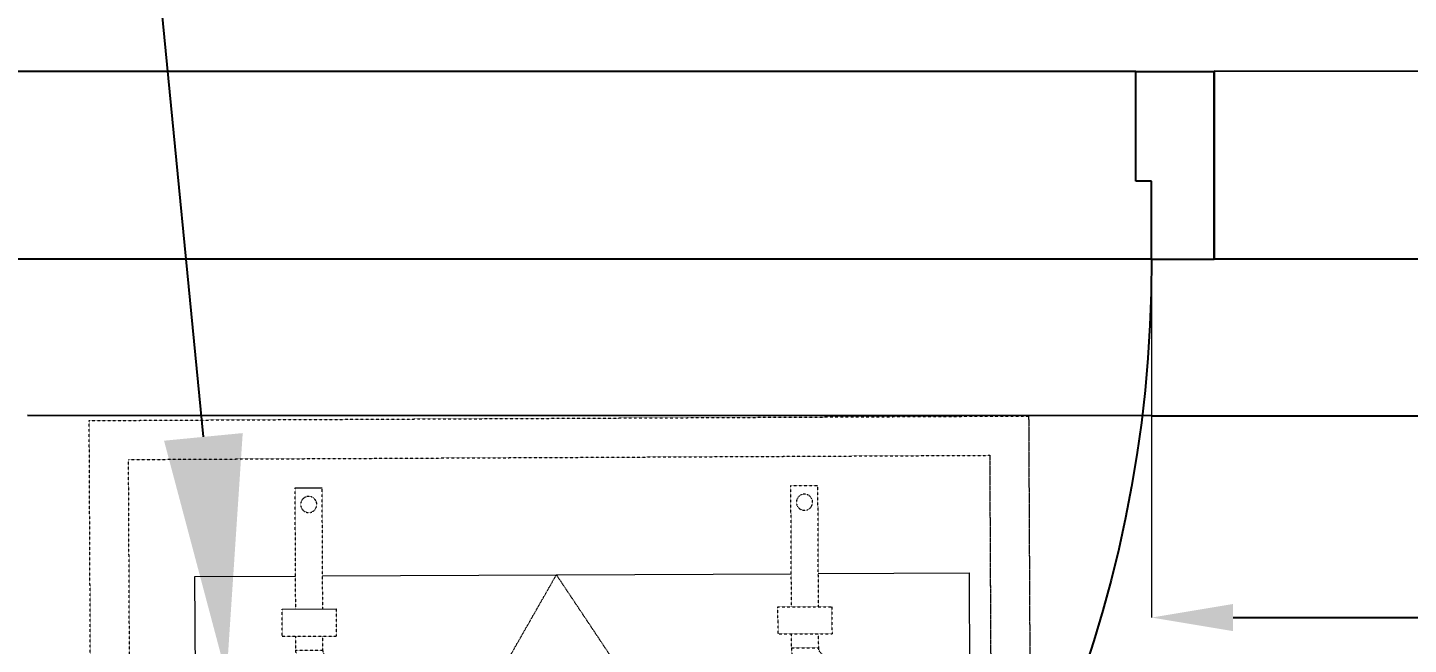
# Model space of a CAD drawing. Extents: x -678889171 to 586587, y -792238163 to 335485.
# Drawn here: x 86331 to 87213, y 43916 to 44310 of the extents above; entities that cross this region are included whole.
import ezdxf
from ezdxf import colors
from ezdxf.entities.mleader import LeaderData, LeaderLine
from ezdxf.math import Vec2, Vec3

# ---------------------------------------------------------------- set-up
doc = ezdxf.new("R2010")
doc.units = 0
doc.header["$MEASUREMENT"] = 0
doc.linetypes.add('HIDDEN', pattern=[0.375, 0.25, -0.125])
doc.linetypes.add('XR-Typ26$0$XR-A-TYP-2-3-4-5-6-7-8-9-10$0$XR-A-TYP-2-3-4-6-7-8-9-10$0$HIDDEN', pattern=[0.375, 0.25, -0.125])
doc.layers.get('0').update_dxf_attribs({"color": 8})
doc.layers.get('Defpoints').update_dxf_attribs({"color": 252})
for name, color, linetype in [('1', 8, 'Continuous'), ('E-POW-WIR-NO', 4, 'Continuous'), ('E-TEXT', 3, 'Continuous'), ('XR-Typ26$0$A-WALL', 252, 'Continuous'), ('XR-Typ26$0$XR-A-TYP-2-3-4-5-6-7-8-9-10$0$A-WALL', 252, 'Continuous'), ('XR-Typ26$0$XR-A-TYP-2-3-4-5-6-7-8-9-10$0$XR-A-TYP-2-3-4-6-7-8-9-10$0$A-DOOR', 252, 'Continuous'), ('XR-Typ26$0$XR-A-TYP-2-3-4-5-6-7-8-9-10$0$XR-A-TYP-2-3-4-6-7-8-9-10$0$A-FLOR-OVHD', 252, 'XR-Typ26$0$XR-A-TYP-2-3-4-5-6-7-8-9-10$0$XR-A-TYP-2-3-4-6-7-8-9-10$0$HIDDEN')]:
    doc.layers.add(name, color=color, linetype=linetype)
for name, color, linetype, lineweight in [('14- SAD FLEX', 30, 'Continuous', 0), ('2-MH TEXT', 2, 'Continuous', 0), ('Air Outlets', 8, 'Continuous', 0), ('LATS_EQ_IDU', 7, 'Continuous', 0)]:
    doc.layers.add(name, color=color, linetype=linetype, lineweight=lineweight)
doc.styles.add('ROMANS', font='romans.shx')
doc.styles.get("Standard").update_dxf_attribs({"font": 'arial.ttf'})
doc.styles.add('Work$0$E-M.MODUL', font='romans.shx', dxfattribs={"width": 0.8})
doc.dimstyles.new('Work$0$S-DIM', dxfattribs={"dimscale": 500, "dimtxt": 0.2065, "dimasz": 0.104, "dimexe": 0, "dimexo": 0, "dimgap": 0, "dimtad": 0, "dimdec": 0, "dimzin": 0, "dimdsep": 46, "dimtxsty": 'Work$0$E-M.MODUL', "dimcen": 0.25, "dimclrd": 5, "dimclre": 5, "dimclrt": 1, "dimadec": 0, "dimazin": 0, "dimtfac": 1, "dimtdec": 0, "dimtofl": 0, "dimtmove": 0, "dimatfit": 3, "dimfxl": 1, "dimtolj": 1, "dimtzin": 0, "dimlwe": 13, "dimarcsym": 0})

# ---------------------------------------------------------------- blocks, each defined once
blk = doc.blocks.new('*D2945')
at = {"layer": '1', "color": 5, "lineweight": 13, "transparency": 16777216}
for p, q in [((87049.42412378473, 44162.26676311009), (87049.42412378473, 43932.66777697059)), ((88937.67755511575, 44162.26676311009), (88937.67755511575, 43932.66777697059))]:
    blk.add_line(p, q, dxfattribs=at)
at = {"layer": '1', "color": 5, "lineweight": -2, "transparency": 16777216}
for p, q in [((87101.42412378473, 43932.66777697059), (87853.91750611691, 43932.66777697059)), ((88885.67755511575, 43932.66777697059), (88133.18417278357, 43932.66777697059))]:
    blk.add_line(p, q, dxfattribs=at)
at = {"layer": '1', "color": 5, "transparency": 16777216}
for points in [[(87101.42412378473, 43941.33444363725), (87101.42412378473, 43924.00111030392), (87049.42412378473, 43932.66777697059)], [(88885.67755511575, 43941.33444363725), (88885.67755511575, 43924.00111030392), (88937.67755511575, 43932.66777697059)]]:
    blk.add_solid(points, dxfattribs=at)
at = {"layer": 'Defpoints', "color": 0, "transparency": 16777216}
for p in [(87049.42412378473, 44162.26676311009, 1.343011599452259e-09), (88937.67755511575, 44162.26676311009), (87049.42412378473, 43932.66777697059)]:
    blk.add_point(p, dxfattribs=at)
at = {"layer": '1', "color": 1, "transparency": 16777216, "insert": (87993.55083945024, 43932.66777697059), "char_height": 103.25, "attachment_point": 5, "style": 'Work$0$E-M.MODUL'}
blk.add_mtext('\\A1;1850', dxfattribs=at)
blk = doc.blocks.new('*U2788')
at = {"layer": '14- SAD FLEX', "color": 0, "linetype": 'HIDDEN', "ltscale": 0.1}
for p, q in [((0, 0), (0, 600.0841646477638)), ((0, 600.0841646477638), (600.0833275471232, 600.0841646477638)), ((600.0833275471232, 600.0841646477638), (600.0833275471232, 0)), ((25.00347202917328, 25.00350676415837), (25.00347202917328, 575.0806578837801)), ((25.00347202917328, 575.0806578837801), (575.0798555178917, 575.0806578837801)), ((575.0798555178917, 575.0806578837801), (575.0798555178917, 25.00350676415837)), ((100.0188423113432, 497.9218231859413), (100.0188423113432, 533.0120474935538)), ((100.0188423113432, 533.0120474935538), (500.0396741981094, 302.1586737747857)), ((97.98124881769763, 393.322941068458), (97.98124901007395, 497.9218231859413)), ((102.0564357088879, 497.9218231859413), (97.98124901007395, 497.9218231859413)), ((102.0564357088879, 393.322941068458), (102.0564357088879, 497.9218231859413)), ((97.98124891385669, 493.8466304255562), (72.03182511980413, 493.8466304255562)), ((72.03182511980413, 493.8466304255562), (72.03182511980413, 397.3981338289013)), ((97.98124891385669, 397.3981338289013), (97.98124891385669, 493.8466308104835)), ((102.0564357088879, 397.3981338289013), (102.0564356126124, 493.8466308104835)), ((102.0564356126124, 493.8466296558181), (128.0058595028822, 493.8466304255562)), ((128.0058595028822, 493.8466304255562), (128.0058595028822, 397.3981338289013)), ((461.6640898614423, 477.3929597700044), (461.6640898614423, 442.9290411033871)), ((461.6640898614423, 477.3929597700044), (478.9342539886711, 477.3929597700044)), ((452.7255636615446, 468.7580280478433), (461.6640898614423, 468.7580280478433)), ((452.7255636615446, 468.758027662916), (452.7255635653273, 451.4878382303432)), ((478.9342539886711, 468.7580280478433), (556.4645261222031, 468.7580280478433)), ((452.7255635653273, 451.4878382303432), (461.6640898614423, 451.4878393849212)), ((478.9342539886711, 451.4878393849212), (556.4645261222031, 451.4878397698485)), ((430.4547047051601, 446.4871369545435), (430.4547047051601, 439.8211787930195)), ((447.7248693133588, 446.4871369545435), (430.4547047051601, 446.4871369545435)), ((447.7248693133588, 446.4871369545435), (447.7248693133588, 439.8211787930195)), ((478.9342539886711, 442.9290411033871), (461.6640898614423, 442.9290411033871)), ((447.7248693133588, 439.8211787930195), (430.4547047051601, 439.8211787930195)), ((72.03182511980413, 397.3981338289013), (97.98124891385669, 397.3981338289013)), ((128.0058595028822, 397.3981338289013), (102.0564358049887, 397.3981334439741)), ((102.0564356260584, 393.322941068458), (97.98124881769763, 393.322941068458)), ((100.0188423113723, 220.3619035364391), (100.0188423113432, 393.322941068458)), ((500.0396741981094, 302.1586737747857), (99.9999999999709, 38.3633893840306)), ((72.03182511980413, 119.8382137950393), (72.03182511980413, 216.2867103916942)), ((72.03182511980413, 216.2867103916942), (97.98124891385669, 216.2867103916942)), ((97.98124881769763, 220.3619035369775), (97.98124901007395, 115.763021034596)), ((102.0564357088879, 220.3619035369775), (102.0564357088879, 115.763021034596)), ((128.0058595028822, 216.2867103916942), (102.0564358049887, 216.2867103916942)), ((128.0058595028822, 119.8382137950393), (128.0058595028822, 216.2867103916942)), ((461.5999838921416, 160.7362504821358), (461.5999838921416, 126.2771174738446)), ((461.5999838921416, 160.7362504821358), (478.8677498850448, 160.7362504821358)), ((478.8677498850448, 160.7362504821358), (478.8677498850448, 126.2771174738446)), ((452.6626988956414, 152.1025174213428), (461.5999838921416, 152.1025174213428)), ((452.6626988956414, 152.1025170364737), (452.6626987994241, 134.8347261266172)), ((478.8677498850448, 152.1025174213428), (556.387256168091, 152.1025174213428)), ((556.387256168091, 152.1025178062118), (556.3872560718737, 134.8347272810788)), ((452.6626987994241, 134.8347261266172), (461.5999838921416, 134.8347268962098)), ((478.8677498850448, 134.8347268962098), (556.387256168091, 134.8347272810788)), ((430.3949324698478, 129.834718863116), (430.3949324698478, 123.1696863363468)), ((447.6626989437209, 129.834718863116), (430.3949324698478, 129.834718863116)), ((447.6626989437209, 129.834718863116), (447.6626989437209, 123.1696863363468)), ((478.8677498850448, 126.2771174738446), (461.5999838921416, 126.2771174738446)), ((97.98124910640763, 119.8382134101994), (72.03182511980413, 119.8382137950393)), ((100.0049543550995, 38.3633893840306), (100.0000006955233, 119.8382133802515)), ((102.0564356126124, 119.8382137950393), (128.0058595028822, 119.8382137950393)), ((447.6626989437209, 123.1696863363468), (430.3949324698478, 123.1696863363468)), ((574.9999999518623, 25.00003477823338), (25.00000004805042, 25.00003477821883)), ((575.0798555178917, 25.00350676415837), (25.00347202917328, 25.00350676415837)), ((600, 0), (0, 0)), ((600.0833275471232, 0), (0, 0))]:
    blk.add_line(p, q, dxfattribs=at)
at = {"layer": '14- SAD FLEX', "color": 0}
for p, q in [((100.0188423113432, 533.0120474935538), (500.0743940094253, 533.0120478784811)), ((500.0743940094253, 533.0120478784811), (500.0647303540609, 468.7580280478287)), ((478.9342539886711, 477.3929597700044), (478.9342539886711, 442.9290411033871)), ((556.4645261222031, 468.758028432625), (556.4645260259858, 451.4878397698485)), ((500.0621329577989, 451.4878394897823), (500.0171061007131, 152.1025174213719)), ((97.98124881769763, 220.3619035359297), (102.0564357088879, 220.3619035369775)), ((500.0145090651349, 134.8347270012455), (499.9999999999709, 38.36338899919065)), ((102.0564356126124, 115.763021034596), (97.98124891385669, 115.763021034596)), ((99.9999999999709, 38.3633893840306), (499.9999999999709, 38.36338899919065))]:
    blk.add_line(p, q, dxfattribs=at)
at = {"layer": '14- SAD FLEX', "color": 0, "linetype": 'HIDDEN', "ltscale": 0.1, "extrusion": (-1.42399754853411e-13, -1.034918396585503e-17, -1)}
for centre in [(87.04413031798322, 480.1361383043259), (87.04413031798322, 449.8769432400732), (87.04413031798322, 419.2365421492577), (87.04413031798322, 163.8079009805224), (87.04413031798322, 133.5487059163279)]:
    blk.add_ellipse(centre, major_axis=(-0.06903214442768882, 2.914282286183419), ratio=0.9999986121527408, start_param=-1.547113260106945, end_param=4.736072047072639, dxfattribs=at)
at = {"layer": '14- SAD FLEX', "color": 0, "extrusion": (-1.423996162431592e-13, -1.159286019481091e-17, -0.9999999999999999)}
for centre in [(112.9935543045867, 480.1361383043259), (112.9935543045867, 449.8769432400732)]:
    blk.add_ellipse(centre, major_axis=(-0.09644531499280751, 2.913503903163032), ratio=0.9999986437471204, start_param=-1.537705593972815, end_param=4.745479713206769, dxfattribs=at)
at = {"layer": '14- SAD FLEX', "color": 0, "linetype": 'HIDDEN', "ltscale": 0.1, "extrusion": (-1.424000002475513e-13, -7.243162160348683e-19, -1)}
blk.add_ellipse((452.7255636615446, 446.4871369545435), major_axis=(0.007611438425366701, 22.2708894077617), ratio=0.9999985958797056, start_param=4.712047214624809, end_param=6.282843540459943, dxfattribs=at)
at = {"layer": '14- SAD FLEX', "color": 0, "linetype": 'HIDDEN', "ltscale": 0.1, "extrusion": (-1.423997549143763e-13, 4.416304190340832e-18, -1)}
blk.add_ellipse((545.7596911294386, 460.1229339088459), major_axis=(0.2859749141306694, 5.153106055716046), ratio=0.9999985931171109, start_param=4.656950285228202, end_param=10.94013559240779, dxfattribs=at)
at = {"layer": '14- SAD FLEX', "color": 0, "linetype": 'HIDDEN', "ltscale": 0.1, "extrusion": (-1.423999764817295e-13, -2.73921528487805e-18, -1)}
blk.add_ellipse((452.7255636615446, 446.4871369545435), major_axis=(-0.04293327599886879, 5.000516972191451), ratio=0.9999986144440955, start_param=-1.562210782169351, end_param=0.008585568415928169, dxfattribs=at)
at = {"layer": '14- SAD FLEX', "color": 0, "linetype": 'HIDDEN', "ltscale": 0.1, "extrusion": (-1.423996162431592e-13, -1.159286019481091e-17, -0.9999999999999999)}
for centre in [(112.9935543045867, 419.2365421492577), (112.9935543045867, 194.4483020713087), (112.9935543045867, 163.8079009805224), (112.9935543045867, 133.5487059163279)]:
    blk.add_ellipse(centre, major_axis=(-0.09644531499280751, 2.913503903163032), ratio=0.9999986437471204, start_param=-1.537705593972815, end_param=4.745479713206769, dxfattribs=at)
at = {"layer": '14- SAD FLEX', "color": 0, "extrusion": (-1.42399754853411e-13, -1.034918396585503e-17, -1)}
blk.add_ellipse((87.04413031798322, 194.4483020713087), major_axis=(-0.06903214442768882, 2.914282286183419), ratio=0.9999986121527408, start_param=-1.547113260106945, end_param=4.736072047072639, dxfattribs=at)
at = {"layer": '14- SAD FLEX', "color": 0, "linetype": 'HIDDEN', "ltscale": 0.1, "extrusion": (-1.424000002498914e-13, -7.311757154057209e-19, -1)}
blk.add_ellipse((452.6626988956414, 129.834718863116), major_axis=(0.0076103815013283, 22.26779687294046), ratio=0.9999985958797054, start_param=4.712047214624809, end_param=6.282843540459943, dxfattribs=at)
at = {"layer": '14- SAD FLEX', "color": 0, "linetype": 'HIDDEN', "ltscale": 0.1, "extrusion": (-1.423998156000341e-13, 3.322782993294559e-18, -1)}
blk.add_ellipse((545.6839076482865, 143.4686223511671), major_axis=(0.2859352036654175, 5.15239049561321), ratio=0.999998593117111, start_param=4.656950285228202, end_param=10.94013559240779, dxfattribs=at)
at = {"layer": '14- SAD FLEX', "color": 0, "linetype": 'HIDDEN', "ltscale": 0.1, "extrusion": (-1.423998594137635e-13, 7.735024328836069e-18, -1)}
blk.add_ellipse((452.6626988956414, 129.834718863116), major_axis=(0.09086152784630352, 4.999181617208096), ratio=0.9999985367180428, start_param=4.694215727483949, end_param=6.265012001105252, dxfattribs=at)
at = {"layer": '2-MH TEXT', "color": 0, "ltscale": 0.02, "style": 'ROMANS'}
blk.add_text('AD', height=47.40125465813107, dxfattribs=at).set_placement((235.4073977292865, 316.0083215827908))
blk = doc.blocks.new('LATS_IDU_MIDDLE_STATIC_M1')
at = {"layer": 'Air Outlets', "color": 251, "true_color": 0x636466, "extrusion": (2.559958938710841e-11, 7.891473315459956e-07, 0.9999999999996888), "rotation": 4.624811842361033e-08}
blk.add_blockref('*U2788', (141.6516206264987, -228.1797817113933, -1.918193416938081), dxfattribs=at)
blk = doc.blocks.new('dcccece')
at = {"layer": 'LATS_EQ_IDU', "color": 0, "extrusion": (2.758899796606385e-09, 5.000396402264554e-07, 0.999999999999875), "rotation": 90.27915422358555}
blk.add_blockref('LATS_IDU_MIDDLE_STATIC_M1', (302912.5714178368, 44898.93451960085, 1.941672382659871), dxfattribs=at)
blk = doc.blocks.new('*D2964')
at = {"layer": '1', "color": 5, "lineweight": -2, "transparency": 16777216}
for p, q in [((87299.94023215954, 44213.58088053133), (87299.94023215954, 44265.58088053133)), ((87299.94023215954, 43796.69650275626), (87299.94023215954, 43744.69650275626))]:
    blk.add_line(p, q, dxfattribs=at)
at = {"layer": '1', "color": 5, "lineweight": 13, "transparency": 16777216}
for p, q in [((86712.31532890588, 44161.58088053133), (87299.94023215954, 44161.58088053133)), ((86712.31532890594, 43848.69650275626), (87299.94023215954, 43848.69650275626))]:
    blk.add_line(p, q, dxfattribs=at)
at = {"layer": '1', "color": 5, "transparency": 16777216}
for points in [[(87291.27356549287, 44213.58088053133), (87308.60689882621, 44213.58088053133), (87299.94023215954, 44161.58088053133)], [(87291.27356549287, 43796.69650275626), (87308.60689882621, 43796.69650275626), (87299.94023215954, 43848.69650275626)]]:
    blk.add_solid(points, dxfattribs=at)
at = {"layer": 'Defpoints', "color": 0, "transparency": 16777216}
for p in [(86712.31532890588, 44161.58088053133, -6.202672084287819e-09), (87299.94023215954, 44161.58088053133), (86712.31532890594, 43848.69650275626, -0.0002399909782511474)]:
    blk.add_point(p, dxfattribs=at)
at = {"layer": '1', "color": 1, "transparency": 16777216, "insert": (87299.94023215954, 44005.13869164376), "char_height": 103.25, "attachment_point": 5, "rotation": 90, "style": 'Work$0$E-M.MODUL'}
blk.add_mtext('\\A1;313', dxfattribs=at)
blk = doc.blocks.new('*U1135')
for p, q in [((-99.99999999999547, -19.99999999987266), (-100.0000000000422, -139.9999999998045)), ((-50.00000000000911, -19.99999999989024), (-99.99999999999547, -19.99999999987266)), ((-50.00000000004282, -89.99999999983794), (-50.00000000000911, -19.99999999989024)), ((-60.00000000005585, -139.9999999998185), (-60.00000000003827, -89.99999999983442)), ((-60.00000000003827, -89.99999999983442), (-50.00000000004282, -89.99999999983794)), ((-60.00000000005585, -139.9999999998185), (-100.0000000000422, -139.9999999998045))]:
    blk.add_line(p, q)
blk.add_arc((759.9999999996486, -140.0000000001068), 819.9999999997044, 179.9999999999801, 269.9999999999798)
at = {"layer": 'XR-Typ26$0$XR-A-TYP-2-3-4-5-6-7-8-9-10$0$XR-A-TYP-2-3-4-6-7-8-9-10$0$A-FLOR-OVHD'}
for p, q in [((-50.0000000000182, -19.99999999989024), (749.9999999996862, -20.0000000001715)), ((-60.00000000005585, -139.9999999998185), (759.9999999996486, -140.0000000001068))]:
    blk.add_line(p, q, dxfattribs=at)

msp = doc.modelspace()

# ---------------------------------------------------------------- linework, layer by layer
at = {"layer": 'E-POW-WIR-NO'}
for p, q in [((87049.4240412107, 44061.58088025392, 1.343011599500063e-09), (86331.44144417168, 44061.78057351839)), ((87049.4240412107, 44061.58088025392, 1.34301159950001e-09), (88764.08491925968, 44061.57946391831))]:
    msp.add_line(p, q, dxfattribs=at)
at = {"layer": 'XR-Typ26$0$A-WALL'}
msp.add_line((91115.4699120698, 44161.5775219166), (87089.42386805612, 44161.75853174225), dxfattribs=at)
at = {"layer": 'XR-Typ26$0$XR-A-TYP-2-3-4-5-6-7-8-9-10$0$A-WALL'}
for p in [(87089.42386805612, 44161.75853174225), (87220.32915002908, 44281.58279035577)]:
    msp.add_line(p, (87089.42377477602, 44281.75853174219), dxfattribs=at)

# ---------------------------------------------------------------- block references
at = {"layer": '1', "color": 4}
msp.add_blockref('dcccece', (-216166.2784520558, -1580.329981173913), dxfattribs=at)
at = {"layer": 'XR-Typ26$0$XR-A-TYP-2-3-4-5-6-7-8-9-10$0$XR-A-TYP-2-3-4-6-7-8-9-10$0$A-DOOR', "extrusion": (2.238352665751833e-11, 5.509690655617856e-25, -1), "zscale": -1}
msp.add_blockref('*U1135', (-86989.42412378464, 44301.58088053124, 1.947130093796926e-06), dxfattribs=at)
msp.add_blockref('*U1135', (-86989.42412378464, 44301.58088053124, 1.947130093796926e-06), dxfattribs=at)

# ---------------------------------------------------------------- dimensions: what is measured, and where the dimension line sits
at = {"layer": '1', "color": 4}
dim = msp.add_aligned_dim(p1=(86712.31532890591, 43848.69650275625, -0.0002399909782511474), p2=(86712.31532890585, 44161.58088053131, -6.202672084287819e-09), distance=-587.6249032536871, dimstyle='Work$0$S-DIM', dxfattribs=at)
dim.commit()
dim.dimension.update_dxf_attribs({"geometry": '*D2964', "text_midpoint": (87299.94023215954, 44005.13869164376)})
dim = msp.add_linear_dim(base=(87049.42412378473, 43932.66777697059), p1=(88937.67755511575, 44162.26676311009), p2=(87049.42412378473, 44162.26676311009, 1.343011599452259e-09), text='1850', dimstyle='Work$0$S-DIM', dxfattribs=at)
dim.commit()
dim.dimension.update_dxf_attribs({"geometry": '*D2945', "text_midpoint": (87993.55083945024, 43932.66777697059)})

# ---------------------------------------------------------------- leaders
at = {"layer": 'E-TEXT', "color": 30}
ml = msp.add_multileader_mtext('Standard', dxfattribs=at)
ml.set_content('\\C30;CT{\\fArial|b0|i0|c178|p34;17}/DP-T-8 {\\A1;3(1x3)mm\\H0.7x;\\S2^ ;\\H1.42857x; \\P∅ 25 mm PVC CONDUIT}', color=3)
ml.set_leader_properties(color=30)
ml.build(insert=Vec2(0, 0))
ml.multileader.update_dxf_attribs({"text_right_attachment_type": 6, "dogleg_length": 0.2763936738358556, "arrow_head_size": 153.5520410199195, "scale": 2})
ctx = ml.context
ctx.base_point, ctx.scale, ctx.char_height, ctx.arrow_head_size, ctx.landing_gap_size, ctx.plane_origin, ctx.plane_x_axis, ctx.plane_y_axis = Vec3(83939.07215862145, 45120.44199941635, -5.937463493279333e-06), 2, 153.5520410199195, 153.5520410199195, 3.071040820398391, Vec3(81739.8830385443, 54267.8171648251, 3.002929201347315e-05), Vec3(0.999976866597217, -0.00680193137365684, 3.477911888746864e-09), Vec3(0.006801931373656824, 0.999976866597217, 4.799668914001097e-09)
ctx.right_attachment = 6
notes = []
notes.append((ctx, [(1, (1, 1, 0), (86351.45036510135, 44999.63386702538, 1.954170492958042e-06), (-0.9999768665972169, 0.006801931373656839, -3.477911888746863e-09), 0.5527873476717116, [(1, [(86458.5313286522, 43895.25816597537, -2.944313508300394e-06)], 0, [])])]))
ctx.mtext.insert, ctx.mtext.text_direction, ctx.mtext.rotation, ctx.mtext.width, ctx.mtext.defined_height, ctx.mtext.flow_direction, ctx.mtext.extrusion = Vec3(83942.68637084961, 45200.28517467063, -5.543452749583665e-06), Vec3(0.999976866597217, -0.006801931373656839, 3.477911888746863e-09), 6.276383323354838, 3689.840183907986, 503.608197250026, 5, Vec3(-3.510478451379605e-09, -4.775901363335934e-09, 1)
ml = msp.add_multileader_mtext('Standard', dxfattribs=at)
ml.set_content('\\C30;CT8/DP-T-8 {\\A1;3(1x3)mm\\H0.7x;\\S2^ ;\\H1.42857x; \\P∅ 25 mm PVC CONDUIT}', color=3)
ml.set_leader_properties(color=30)
ml.build(insert=Vec2(0, 0))
ml.multileader.update_dxf_attribs({"text_right_attachment_type": 6, "dogleg_length": 0.2763936738358556, "arrow_head_size": 153.5520410199195, "scale": 2})
ctx = ml.context
ctx.base_point, ctx.scale, ctx.char_height, ctx.arrow_head_size, ctx.landing_gap_size, ctx.plane_origin, ctx.plane_x_axis, ctx.plane_y_axis = Vec3(81860.48336282757, 43176.71524452469, -3.126741040593422e-06), 2, 153.5520410199195, 153.5520410199195, 3.071040820398391, Vec3(76984.77793263565, 53702.91502915432, 3.002929201347315e-05), Vec3(0.999976866597217, -0.00680193137365684, 3.477911888746864e-09), Vec3(0.006801931373656824, 0.999976866597217, 4.799668914001097e-09)
ctx.right_attachment = 6
notes.append((ctx, [(0, (1, 1, 0), (81859.93058826774, 43176.71900454629, -3.128663586281838e-06), (0.999976866597217, -0.00680193137365684, 3.477911888746864e-09), 0.5527873476717116, [(1, [(81864.94629903618, 44218.68540208723, 1.865272696770714e-06)], 0, [])])]))
ctx.mtext.insert, ctx.mtext.text_direction, ctx.mtext.rotation, ctx.mtext.width, ctx.mtext.defined_height, ctx.mtext.flow_direction, ctx.mtext.extrusion = Vec3(81864.09757505573, 43256.55841977897, -2.732730296897754e-06), Vec3(0.999976866597217, -0.006801931373656839, 3.477911888746863e-09), 6.276383323354838, 3689.840183907986, 503.608197250026, 5, Vec3(-3.510478451379605e-09, -4.775901363335934e-09, 1)
for ctx, leaders in notes:
    for number, flags, end, landing, length, lines in leaders:
        leader = LeaderData()
        leader.index, (leader.has_last_leader_line, leader.has_dogleg_vector, leader.attachment_direction) = number, flags
        leader.last_leader_point, leader.dogleg_vector, leader.dogleg_length = Vec3(end), Vec3(landing), length
        for number, points, colour, breaks in lines:
            line = LeaderLine()
            line.index, line.vertices, line.color, line.breaks = number, Vec3.list(points), colors.encode_raw_color(colour), breaks
            leader.lines.append(line)
        ctx.leaders.append(leader)

doc.saveas('drawing.dxf')
